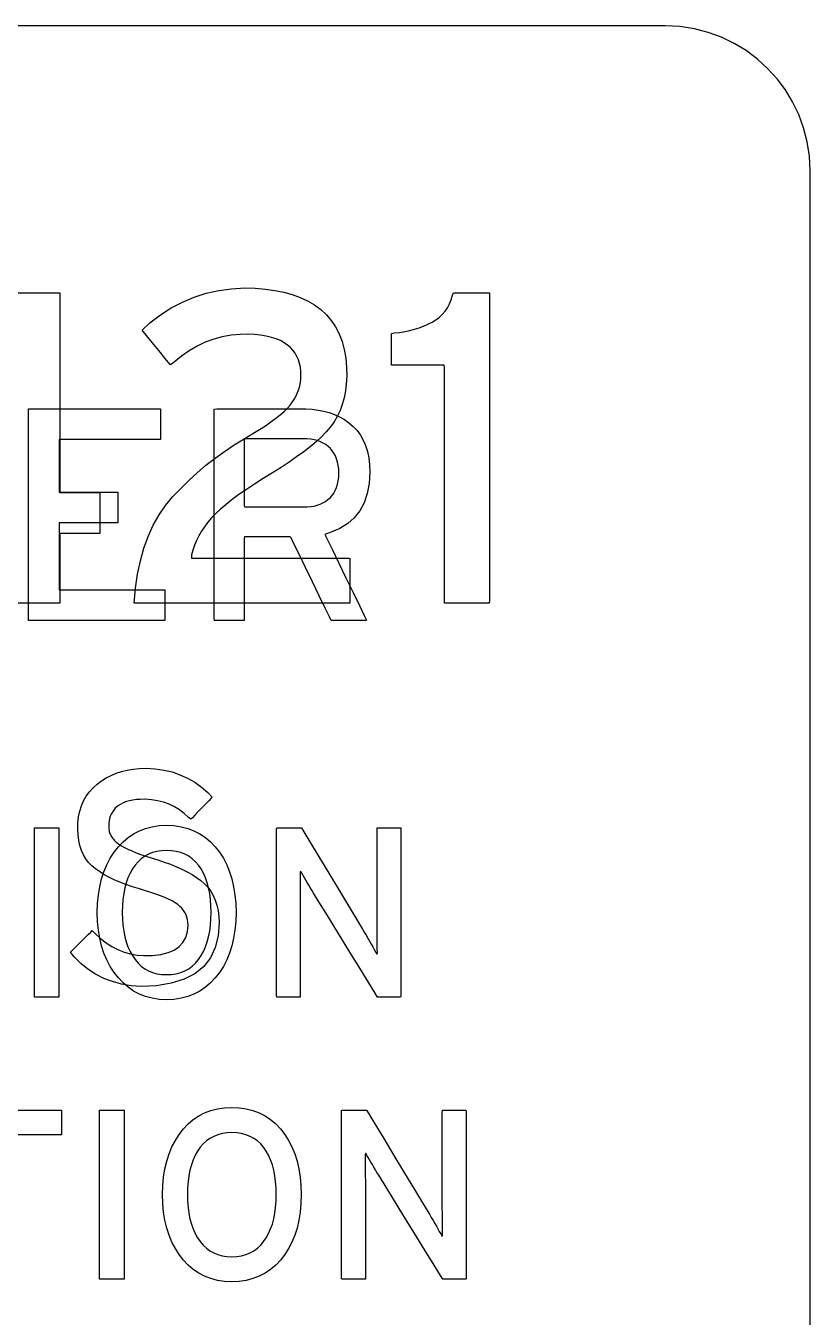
# Model space of a CAD drawing. Extents: x 1 to 47.7, y 0.2 to 35.
# Drawn here: x 19.326 to 19.867, y 13.585 to 14.475 of the extents above; entities that cross this region are included whole.
import ezdxf

# ---------------------------------------------------------------- set-up
doc = ezdxf.new("R2010")
doc.units = 0
doc.header["$MEASUREMENT"] = 0
doc.layers.add('4_1__5U__UP_TO_TWO_IO_BOAR', color=7, linetype='CONTINUOUS')
doc.layers.add('5_1___24__TARGET_LEDS___12', color=7, linetype='CONTINUOUS')

msp = doc.modelspace()

# ---------------------------------------------------------------- linework, layer by layer
at = {"layer": '4_1__5U__UP_TO_TWO_IO_BOAR'}
for points in [[(19.40104, 14.07663), (19.40193, 14.08688), (19.40333, 14.09661), (19.40525, 14.10581), (19.40769, 14.11449), (19.41064, 14.12265), (19.41412, 14.13029), (19.41811, 14.1374), (19.42262, 14.14399), (19.42765, 14.15004), (19.43301, 14.15575), (19.43859, 14.16125), (19.4444, 14.16654), (19.45043, 14.17163), (19.45668, 14.17651), (19.46315, 14.18119), (19.46985, 14.18566), (19.47676, 14.18993), (19.4828, 14.19347), (19.48726, 14.19624), (19.49138, 14.19893), (19.49513, 14.20152), (19.49853, 14.20403), (19.50157, 14.20644), (19.50426, 14.20877), (19.50659, 14.21101), (19.50856, 14.21316), (19.51013, 14.21528), (19.51147, 14.21743), (19.51263, 14.21962), (19.51362, 14.22185), (19.51443, 14.22412), (19.51507, 14.22643), (19.51553, 14.22878), (19.51581, 14.23117), (19.51592, 14.23359), (19.51583, 14.23647), (19.51551, 14.23925), (19.51495, 14.24189), (19.51417, 14.24437), (19.51315, 14.2467), (19.51189, 14.24888), (19.51041, 14.25091), (19.50869, 14.25279), (19.50673, 14.25452), (19.5044, 14.25613), (19.50176, 14.25755), (19.4988, 14.25877), (19.49554, 14.25979), (19.49196, 14.26061), (19.48807, 14.26124), (19.48387, 14.26167), (19.47936, 14.2619), (19.47406, 14.26187), (19.46781, 14.26129), (19.46171, 14.2602), (19.45577, 14.25858), (19.44998, 14.25643), (19.44436, 14.25376), (19.43889, 14.25057), (19.43358, 14.24686), (19.42843, 14.24262), (19.42596, 14.24085), (19.42454, 14.24259), (19.42213, 14.24556), (19.41907, 14.24931), (19.41572, 14.25343), (19.41243, 14.25748), (19.40955, 14.26102), (19.40743, 14.26363), (19.40642, 14.26487), (19.41182, 14.26972), (19.41904, 14.27526), (19.42654, 14.28008), (19.4343, 14.28418), (19.44234, 14.28755), (19.45064, 14.29021), (19.45922, 14.29215), (19.46806, 14.29336), (19.47717, 14.29386), (19.48446, 14.29367), (19.49138, 14.29313), (19.49794, 14.29222), (19.50412, 14.29094), (19.50994, 14.2893), (19.51539, 14.2873), (19.52048, 14.28493), (19.52519, 14.2822), (19.52954, 14.27907), (19.53344, 14.27545), (19.53686, 14.27144), (19.53981, 14.26704), (19.54229, 14.26225), (19.54428, 14.25707), (19.5458, 14.25149), (19.54685, 14.24553), (19.54742, 14.23917), (19.54749, 14.23307), (19.5472, 14.22786), (19.54659, 14.22288), (19.54566, 14.21814), (19.54442, 14.21365), (19.54286, 14.20939), (19.54099, 14.20538), (19.5388, 14.2016), (19.5363, 14.19807), (19.53339, 14.19471), (19.53005, 14.19133), (19.52634, 14.1879), (19.52226, 14.18443), (19.5178, 14.18092), (19.51296, 14.17736), (19.50775, 14.17376), (19.50217, 14.17012), (19.49621, 14.16644), (19.48982, 14.16254), (19.48383, 14.15873), (19.47828, 14.15503), (19.47318, 14.15146), (19.46853, 14.14801), (19.46431, 14.14467), (19.46055, 14.14146), (19.45723, 14.13837), (19.45436, 14.13539), (19.4518, 14.13237), (19.44948, 14.1293), (19.44739, 14.12618), (19.44553, 14.12302), (19.4439, 14.11981), (19.44251, 14.11655), (19.44135, 14.11325), (19.44042, 14.1099), (19.44039, 14.10765), (19.44675, 14.10765), (19.45906, 14.10765), (19.47537, 14.10765), (19.49374, 14.10765), (19.51221, 14.10765), (19.52884, 14.10765), (19.54169, 14.10765), (19.54881, 14.10765), (19.54963, 14.10729), (19.54963, 14.10507), (19.54963, 14.10129), (19.54963, 14.0965), (19.54963, 14.09125), (19.54963, 14.0861), (19.54963, 14.08158), (19.54963, 14.07826), (19.54963, 14.07668), (19.54634, 14.07663), (19.53381, 14.07663), (19.51441, 14.07663), (19.49075, 14.07663), (19.46549, 14.07663), (19.44125, 14.07663), (19.42067, 14.07663), (19.40639, 14.07663)], [(19.61496, 14.07663), (19.61496, 14.0829), (19.61496, 14.09959), (19.61496, 14.12348), (19.61496, 14.15138), (19.61496, 14.18009), (19.61496, 14.20639), (19.61496, 14.22708), (19.61496, 14.23896), (19.6146, 14.24059), (19.61194, 14.24059), (19.6073, 14.24059), (19.60141, 14.24059), (19.59498, 14.24059), (19.58873, 14.24059), (19.58338, 14.24059), (19.57964, 14.24059), (19.57823, 14.24059), (19.57823, 14.24144), (19.57823, 14.24369), (19.57823, 14.2469), (19.57823, 14.25066), (19.57823, 14.25453), (19.57823, 14.25807), (19.57823, 14.26085), (19.57823, 14.26245), (19.58014, 14.26283), (19.58385, 14.26326), (19.58744, 14.26383), (19.5909, 14.26454), (19.59423, 14.2654), (19.59743, 14.2664), (19.60051, 14.26755), (19.60345, 14.26885), (19.60627, 14.27028), (19.60887, 14.27183), (19.61124, 14.2736), (19.61338, 14.27559), (19.61527, 14.27779), (19.61693, 14.28022), (19.61835, 14.28286), (19.61954, 14.28572), (19.62049, 14.2888), (19.62113, 14.29043), (19.62295, 14.29043), (19.62611, 14.29043), (19.63014, 14.29043), (19.63453, 14.29043), (19.6388, 14.29043), (19.64246, 14.29043), (19.64501, 14.29043), (19.64597, 14.29043), (19.64597, 14.28224), (19.64597, 14.26049), (19.64597, 14.22933), (19.64597, 14.19295), (19.64597, 14.15552), (19.64597, 14.12123), (19.64597, 14.09425), (19.64597, 14.07876), (19.64566, 14.07663), (19.64341, 14.07663), (19.6395, 14.07663), (19.63453, 14.07663), (19.6291, 14.07663), (19.62382, 14.07663), (19.61931, 14.07663), (19.61615, 14.07663)], [(19.47118, 13.86344), (19.47097, 13.85723), (19.47042, 13.85132), (19.46952, 13.84571), (19.46828, 13.84041), (19.46669, 13.8354), (19.46476, 13.83069), (19.46248, 13.82628), (19.45986, 13.82217), (19.45687, 13.81833), (19.45358, 13.81487), (19.45003, 13.81186), (19.44623, 13.8093), (19.44215, 13.80719), (19.43782, 13.80552), (19.43323, 13.8043), (19.42837, 13.80354), (19.42326, 13.80322), (19.41818, 13.80354), (19.41337, 13.8043), (19.40883, 13.80552), (19.40455, 13.80719), (19.40053, 13.8093), (19.39678, 13.81186), (19.3933, 13.81487), (19.39008, 13.81833), (19.3871, 13.82217), (19.38441, 13.82628), (19.38208, 13.83069), (19.3801, 13.8354), (19.37847, 13.84041), (19.3772, 13.84571), (19.37628, 13.85132), (19.37571, 13.85723), (19.3755, 13.86344), (19.37571, 13.86965), (19.37628, 13.87557), (19.3772, 13.88119), (19.37847, 13.88652), (19.3801, 13.89156), (19.38208, 13.89631), (19.38441, 13.90076), (19.3871, 13.90492), (19.39008, 13.90876), (19.3933, 13.91217), (19.39678, 13.91513), (19.40053, 13.91765), (19.40455, 13.91972), (19.40883, 13.92135), (19.41337, 13.92254), (19.41818, 13.92328), (19.42326, 13.92358), (19.42837, 13.92328), (19.43323, 13.92254), (19.43782, 13.92135), (19.44215, 13.91972), (19.44623, 13.91765), (19.45003, 13.91513), (19.45358, 13.91217), (19.45687, 13.90876), (19.45986, 13.90492), (19.46248, 13.90076), (19.46476, 13.89631), (19.46669, 13.89156), (19.46828, 13.88652), (19.46952, 13.88119), (19.47042, 13.87557), (19.47097, 13.86965)], [(19.56877, 13.80509), (19.56712, 13.80776), (19.56274, 13.81488), (19.55643, 13.82513), (19.54901, 13.83717), (19.5413, 13.8497), (19.53412, 13.86137), (19.52828, 13.87086), (19.52459, 13.87684), (19.52342, 13.87877), (19.52232, 13.88059), (19.52126, 13.88237), (19.52024, 13.88409), (19.51925, 13.88577), (19.51829, 13.88739), (19.51737, 13.88896), (19.51649, 13.89048), (19.51564, 13.89194), (19.51529, 13.891), (19.51529, 13.88819), (19.5153, 13.8853), (19.51531, 13.88231), (19.51533, 13.87924), (19.51535, 13.87607), (19.51538, 13.87282), (19.51541, 13.86948), (19.51544, 13.86604), (19.51545, 13.86391), (19.51545, 13.85848), (19.51545, 13.85031), (19.51545, 13.8405), (19.51545, 13.83014), (19.51545, 13.82032), (19.51545, 13.81215), (19.51545, 13.80673), (19.51544, 13.80509), (19.51468, 13.80509), (19.51296, 13.80509), (19.51058, 13.80509), (19.50785, 13.80509), (19.50505, 13.80509), (19.50248, 13.80509), (19.50045, 13.80509), (19.49924, 13.80509), (19.49904, 13.80591), (19.49904, 13.81346), (19.49904, 13.82721), (19.49904, 13.84504), (19.49904, 13.86483), (19.49904, 13.88447), (19.49904, 13.90184), (19.49904, 13.91484), (19.49904, 13.92134), (19.49937, 13.92171), (19.50078, 13.92171), (19.50302, 13.92171), (19.50577, 13.92171), (19.50872, 13.92171), (19.51156, 13.92171), (19.51398, 13.92171), (19.51566, 13.92171), (19.51629, 13.92171), (19.51786, 13.91911), (19.52204, 13.91218), (19.52805, 13.90221), (19.53513, 13.89048), (19.54248, 13.8783), (19.54933, 13.86694), (19.5549, 13.85771), (19.55841, 13.85188), (19.5596, 13.84989), (19.56086, 13.84773), (19.56207, 13.84564), (19.56323, 13.84362), (19.56434, 13.84168), (19.56539, 13.83982), (19.56639, 13.83803), (19.56734, 13.83631), (19.56825, 13.83467), (19.56859, 13.83561), (19.56856, 13.8385), (19.56853, 13.84147), (19.56851, 13.84452), (19.56849, 13.84766), (19.56847, 13.85088), (19.56846, 13.85418), (19.56846, 13.85756), (19.56845, 13.86102), (19.56845, 13.86315), (19.56845, 13.86855), (19.56845, 13.87669), (19.56845, 13.88645), (19.56845, 13.89677), (19.56845, 13.90654), (19.56845, 13.91467), (19.56845, 13.92007), (19.56847, 13.92171), (19.56923, 13.92171), (19.57094, 13.92171), (19.57332, 13.92171), (19.57606, 13.92171), (19.57886, 13.92171), (19.58142, 13.92171), (19.58346, 13.92171), (19.58466, 13.92171), (19.58487, 13.92089), (19.58487, 13.91333), (19.58487, 13.89958), (19.58487, 13.88175), (19.58487, 13.86196), (19.58487, 13.84232), (19.58487, 13.82495), (19.58487, 13.81195), (19.58487, 13.80546), (19.58456, 13.80509), (19.58324, 13.80509), (19.58115, 13.80509), (19.57858, 13.80509), (19.57583, 13.80509), (19.57318, 13.80509), (19.57092, 13.80509), (19.56935, 13.80509)], [(19.45395, 13.86344), (19.45385, 13.86802), (19.45352, 13.87236), (19.45299, 13.87647), (19.45224, 13.88034), (19.45128, 13.88398), (19.4501, 13.88738), (19.44871, 13.89054), (19.4471, 13.89346), (19.44528, 13.89611), (19.44324, 13.89844), (19.44099, 13.90045), (19.43854, 13.90217), (19.43589, 13.90358), (19.43304, 13.90468), (19.42998, 13.90548), (19.42672, 13.90598), (19.42326, 13.90617), (19.41987, 13.90598), (19.41667, 13.90548), (19.41367, 13.90468), (19.41086, 13.90358), (19.40824, 13.90217), (19.40582, 13.90045), (19.4036, 13.89844), (19.40156, 13.89611), (19.39972, 13.89346), (19.39808, 13.89054), (19.39666, 13.88738), (19.39546, 13.88398), (19.39448, 13.88034), (19.39371, 13.87647), (19.39316, 13.87236), (19.39284, 13.86802), (19.39273, 13.86344), (19.39284, 13.85891), (19.39316, 13.85462), (19.39371, 13.85055), (19.39448, 13.84672), (19.39546, 13.84313), (19.39666, 13.83976), (19.39808, 13.83663), (19.39972, 13.83373), (19.40156, 13.83102), (19.4036, 13.82859), (19.40582, 13.82647), (19.40824, 13.82469), (19.41086, 13.82322), (19.41367, 13.82209), (19.41667, 13.82127), (19.41987, 13.82079), (19.42326, 13.82062), (19.42672, 13.82079), (19.42998, 13.82127), (19.43304, 13.82209), (19.43589, 13.82322), (19.43854, 13.82469), (19.44099, 13.82647), (19.44324, 13.82859), (19.44528, 13.83102), (19.4471, 13.83373), (19.44871, 13.83663), (19.4501, 13.83976), (19.45128, 13.84313), (19.45224, 13.84672), (19.45299, 13.85055), (19.45352, 13.85462), (19.45385, 13.85891)], [(19.5161, 13.66899), (19.51589, 13.66279), (19.51534, 13.65688), (19.51444, 13.65127), (19.5132, 13.64596), (19.51161, 13.64095), (19.50968, 13.63624), (19.5074, 13.63183), (19.50478, 13.62772), (19.50179, 13.62388), (19.4985, 13.62042), (19.49496, 13.61742), (19.49115, 13.61485), (19.48708, 13.61274), (19.48274, 13.61108), (19.47815, 13.60986), (19.4733, 13.60909), (19.46818, 13.60877), (19.4631, 13.60909), (19.45829, 13.60986), (19.45375, 13.61108), (19.44947, 13.61274), (19.44545, 13.61485), (19.4417, 13.61742), (19.43822, 13.62042), (19.43501, 13.62388), (19.43202, 13.62772), (19.42934, 13.63183), (19.427, 13.63624), (19.42502, 13.64095), (19.42339, 13.64596), (19.42212, 13.65127), (19.4212, 13.65688), (19.42063, 13.66279), (19.42042, 13.66899), (19.42063, 13.6752), (19.4212, 13.68112), (19.42212, 13.68675), (19.42339, 13.69208), (19.42502, 13.69712), (19.427, 13.70186), (19.42934, 13.70632), (19.43202, 13.71048), (19.43501, 13.71432), (19.43822, 13.71772), (19.4417, 13.72068), (19.44545, 13.7232), (19.44947, 13.72528), (19.45375, 13.72691), (19.45829, 13.72809), (19.4631, 13.72883), (19.46818, 13.72913), (19.4733, 13.72883), (19.47815, 13.72809), (19.48274, 13.72691), (19.48708, 13.72528), (19.49115, 13.7232), (19.49496, 13.72068), (19.4985, 13.71772), (19.50179, 13.71432), (19.50478, 13.71048), (19.5074, 13.70632), (19.50968, 13.70186), (19.51161, 13.69712), (19.5132, 13.69208), (19.51444, 13.68675), (19.51534, 13.68112), (19.51589, 13.6752)], [(19.61369, 13.61064), (19.61205, 13.61331), (19.60766, 13.62043), (19.60135, 13.63068), (19.59394, 13.64273), (19.58623, 13.65525), (19.57904, 13.66692), (19.5732, 13.67641), (19.56952, 13.6824), (19.56834, 13.68432), (19.56725, 13.68615), (19.56619, 13.68793), (19.56516, 13.68965), (19.56417, 13.69132), (19.56322, 13.69294), (19.5623, 13.69451), (19.56141, 13.69603), (19.56056, 13.6975), (19.56021, 13.69655), (19.56021, 13.69375), (19.56022, 13.69085), (19.56024, 13.68787), (19.56025, 13.68479), (19.56027, 13.68163), (19.5603, 13.67838), (19.56033, 13.67503), (19.56037, 13.6716), (19.56037, 13.66946), (19.56037, 13.66403), (19.56037, 13.65587), (19.56037, 13.64605), (19.56037, 13.63569), (19.56037, 13.62588), (19.56037, 13.61771), (19.56037, 13.61228), (19.56036, 13.61064), (19.5596, 13.61064), (19.55788, 13.61064), (19.55551, 13.61064), (19.55277, 13.61064), (19.54997, 13.61064), (19.5474, 13.61064), (19.54537, 13.61064), (19.54416, 13.61064), (19.54396, 13.61146), (19.54396, 13.61902), (19.54396, 13.63277), (19.54396, 13.65059), (19.54396, 13.67039), (19.54396, 13.69003), (19.54396, 13.7074), (19.54396, 13.72039), (19.54396, 13.72689), (19.54429, 13.72726), (19.5457, 13.72726), (19.54794, 13.72726), (19.55069, 13.72726), (19.55364, 13.72726), (19.55649, 13.72726), (19.5589, 13.72726), (19.56058, 13.72726), (19.56121, 13.72726), (19.56278, 13.72466), (19.56696, 13.71773), (19.57298, 13.70776), (19.58005, 13.69604), (19.5874, 13.68385), (19.59425, 13.6725), (19.59982, 13.66326), (19.60333, 13.65744), (19.60452, 13.65545), (19.60578, 13.65328), (19.60699, 13.65119), (19.60815, 13.64918), (19.60926, 13.64724), (19.61031, 13.64537), (19.61131, 13.64358), (19.61227, 13.64187), (19.61317, 13.64023), (19.61352, 13.64116), (19.61348, 13.64405), (19.61345, 13.64703), (19.61343, 13.65008), (19.61341, 13.65322), (19.61339, 13.65643), (19.61338, 13.65973), (19.61338, 13.66311), (19.61338, 13.66657), (19.61338, 13.66871), (19.61338, 13.67411), (19.61338, 13.68224), (19.61338, 13.69201), (19.61338, 13.70232), (19.61338, 13.71209), (19.61338, 13.72023), (19.61338, 13.72563), (19.61339, 13.72726), (19.61415, 13.72726), (19.61587, 13.72726), (19.61824, 13.72726), (19.62098, 13.72726), (19.62378, 13.72726), (19.62634, 13.72726), (19.62838, 13.72726), (19.62959, 13.72726), (19.62979, 13.72644), (19.62979, 13.71889), (19.62979, 13.70514), (19.62979, 13.68731), (19.62979, 13.66752), (19.62979, 13.64788), (19.62979, 13.6305), (19.62979, 13.61751), (19.62979, 13.61101), (19.62948, 13.61064), (19.62816, 13.61064), (19.62608, 13.61064), (19.62351, 13.61064), (19.62075, 13.61064), (19.6181, 13.61064), (19.61584, 13.61064), (19.61428, 13.61064)], [(19.49887, 13.66899), (19.49877, 13.67358), (19.49845, 13.67792), (19.49791, 13.68203), (19.49716, 13.6859), (19.4962, 13.68953), (19.49502, 13.69293), (19.49363, 13.69609), (19.49203, 13.69902), (19.4902, 13.70167), (19.48816, 13.70399), (19.48591, 13.70601), (19.48347, 13.70772), (19.48082, 13.70913), (19.47796, 13.71024), (19.47491, 13.71104), (19.47164, 13.71153), (19.46818, 13.71172), (19.46479, 13.71153), (19.46159, 13.71104), (19.45859, 13.71024), (19.45578, 13.70913), (19.45316, 13.70772), (19.45074, 13.70601), (19.44852, 13.70399), (19.44649, 13.70167), (19.44464, 13.69902), (19.443, 13.69609), (19.44158, 13.69293), (19.44038, 13.68953), (19.4394, 13.6859), (19.43863, 13.68203), (19.43809, 13.67792), (19.43776, 13.67358), (19.43765, 13.66899), (19.43776, 13.66447), (19.43809, 13.66017), (19.43863, 13.65611), (19.4394, 13.65228), (19.44038, 13.64868), (19.44158, 13.64532), (19.443, 13.64218), (19.44464, 13.63928), (19.44649, 13.63658), (19.44852, 13.63414), (19.45074, 13.63203), (19.45316, 13.63024), (19.45578, 13.62878), (19.45859, 13.62764), (19.46159, 13.62683), (19.46479, 13.62634), (19.46818, 13.62618), (19.47164, 13.62634), (19.47491, 13.62683), (19.47796, 13.62764), (19.48082, 13.62878), (19.48347, 13.63024), (19.48591, 13.63203), (19.48816, 13.63414), (19.4902, 13.63658), (19.49203, 13.63928), (19.49363, 13.64218), (19.49502, 13.64532), (19.4962, 13.64868), (19.49716, 13.65228), (19.49791, 13.65611), (19.49845, 13.66017), (19.49877, 13.66447)]]:
    msp.add_lwpolyline(points, close=True, dxfattribs=at)
for points in [[(19.34972, 14.12467), (19.34972, 14.07663), (19.31961, 14.07663), (19.31961, 14.12364), (19.20748, 14.12364), (19.20748, 14.15422), (19.3142, 14.29043), (19.34972, 14.29043), (19.34972, 14.15285), (19.37717, 14.15285), (19.37717, 14.12467), (19.34972, 14.12467)], [(19.33213, 13.80509), (19.33213, 13.92171), (19.34903, 13.92171), (19.34903, 13.80509), (19.33213, 13.80509)], [(19.31786, 13.71018), (19.31786, 13.61064), (19.30096, 13.61064), (19.30096, 13.71018), (19.268, 13.71018), (19.268, 13.72726), (19.35086, 13.72726), (19.35086, 13.71018), (19.31786, 13.71018)], [(19.37705, 13.61064), (19.37705, 13.72726), (19.39395, 13.72726), (19.39395, 13.61064), (19.37705, 13.61064)]]:
    msp.add_lwpolyline(points, dxfattribs=at)
at = {"layer": '5_1___24__TARGET_LEDS___12'}
for points in [[(19.86697, 13.55026), (19.86697, 13.59614), (19.86697, 13.64102), (19.86697, 13.68487), (19.86697, 13.72767), (19.86697, 13.76938), (19.86697, 13.80997), (19.86697, 13.84942), (19.86697, 13.88769), (19.86697, 13.92475), (19.86697, 13.96057), (19.86697, 13.99513), (19.86697, 14.02839), (19.86697, 14.06032), (19.86697, 14.09089), (19.86697, 14.12007), (19.86697, 14.14784), (19.86697, 14.17415), (19.86697, 14.19899), (19.86697, 14.22232), (19.86697, 14.2441), (19.86697, 14.26432), (19.86697, 14.28294), (19.86697, 14.29993), (19.86697, 14.31526), (19.86697, 14.3289), (19.86697, 14.34082), (19.86697, 14.35098), (19.86697, 14.35937), (19.86697, 14.36594), (19.86697, 14.37068), (19.86697, 14.37354), (19.86697, 14.3745), (19.86645, 14.38471), (19.86493, 14.39463), (19.86247, 14.40421), (19.8591, 14.41339), (19.85488, 14.42214), (19.84987, 14.43038), (19.84411, 14.43808), (19.83765, 14.44519), (19.83055, 14.45165), (19.82285, 14.45741), (19.81461, 14.46243), (19.80587, 14.46665), (19.79668, 14.47001), (19.78711, 14.47248), (19.77719, 14.474), (19.76698, 14.47452), (19.76635, 14.47452), (19.76448, 14.47452), (19.76137, 14.47452), (19.75703, 14.47452), (19.75148, 14.47452), (19.74472, 14.47452), (19.73676, 14.47452), (19.72762, 14.47452), (19.71729, 14.47452), (19.7058, 14.47452), (19.69315, 14.47452), (19.67936, 14.47452), (19.66442, 14.47452), (19.64836, 14.47452), (19.63117, 14.47452), (19.61288, 14.47452), (19.59349, 14.47452), (19.57301, 14.47452), (19.55145, 14.47452), (19.52882, 14.47452), (19.50513, 14.47452), (19.48039, 14.47452), (19.45461, 14.47452), (19.4278, 14.47452), (19.39997, 14.47452), (19.37113, 14.47452), (19.34129, 14.47452), (19.31045, 14.47452)], [(19.32803, 14.06469), (19.32803, 14.21046), (19.41903, 14.21046), (19.41903, 14.18931), (19.34918, 14.18931), (19.34918, 14.15308), (19.38974, 14.15308), (19.38974, 14.13194), (19.34918, 14.13194), (19.34918, 14.08584), (19.42208, 14.08584), (19.42208, 14.06469), (19.32803, 14.06469)]]:
    msp.add_lwpolyline(points, dxfattribs=at)
for points in [[(19.56341, 14.16688), (19.56287, 14.15914), (19.56153, 14.15214), (19.55939, 14.14587), (19.55645, 14.14034), (19.5527, 14.13554), (19.54815, 14.13148), (19.5428, 14.12814), (19.53664, 14.12555), (19.53246, 14.12397), (19.53424, 14.12029), (19.53761, 14.11333), (19.54202, 14.1042), (19.54695, 14.09401), (19.55186, 14.08387), (19.5562, 14.0749), (19.55945, 14.06819), (19.56106, 14.06486), (19.56065, 14.06469), (19.5586, 14.06469), (19.55537, 14.06469), (19.55142, 14.06469), (19.5472, 14.06469), (19.54316, 14.06469), (19.53977, 14.06469), (19.53747, 14.06469), (19.53671, 14.06471), (19.53549, 14.06722), (19.53259, 14.0732), (19.52853, 14.08157), (19.52384, 14.09126), (19.51902, 14.10119), (19.5146, 14.1103), (19.51111, 14.11749), (19.50907, 14.12171), (19.50849, 14.12238), (19.50634, 14.12238), (19.50248, 14.12238), (19.49752, 14.12238), (19.49204, 14.12238), (19.48665, 14.12238), (19.48193, 14.12238), (19.47848, 14.12238), (19.47689, 14.12238), (19.47685, 14.12092), (19.47685, 14.11578), (19.47685, 14.10796), (19.47685, 14.09852), (19.47685, 14.08855), (19.47685, 14.07911), (19.47685, 14.07128), (19.47685, 14.06615), (19.47682, 14.06469), (19.47579, 14.06469), (19.47355, 14.06469), (19.47048, 14.06469), (19.46697, 14.06469), (19.46341, 14.06469), (19.46018, 14.06469), (19.45768, 14.06469), (19.45628, 14.06469), (19.45611, 14.06636), (19.45611, 14.07702), (19.45611, 14.09522), (19.45611, 14.11822), (19.45611, 14.14333), (19.45611, 14.16781), (19.45611, 14.18897), (19.45611, 14.20407), (19.45611, 14.21041), (19.45802, 14.21046), (19.46385, 14.21046), (19.47245, 14.21046), (19.48268, 14.21046), (19.49338, 14.21046), (19.5034, 14.21046), (19.51159, 14.21046), (19.51678, 14.21046), (19.51923, 14.21045), (19.52355, 14.21024), (19.52769, 14.20974), (19.53167, 14.20897), (19.53548, 14.20792), (19.53912, 14.20659), (19.54259, 14.20498), (19.54589, 14.20309), (19.54902, 14.20093), (19.55198, 14.19845), (19.55462, 14.19563), (19.55691, 14.19249), (19.55886, 14.18902), (19.56046, 14.18524), (19.56171, 14.18113), (19.56262, 14.1767), (19.56319, 14.17195)], [(19.54206, 14.16626), (19.54193, 14.16896), (19.54163, 14.17149), (19.54115, 14.17386), (19.5405, 14.17606), (19.53968, 14.1781), (19.53869, 14.17996), (19.53753, 14.18166), (19.53619, 14.1832), (19.53467, 14.1846), (19.53301, 14.18587), (19.53121, 14.18697), (19.52928, 14.18789), (19.52722, 14.18864), (19.52503, 14.18922), (19.5227, 14.18962), (19.52024, 14.18986), (19.51799, 14.18992), (19.51596, 14.18992), (19.51139, 14.18992), (19.50512, 14.18992), (19.49796, 14.18992), (19.49074, 14.18992), (19.48429, 14.18992), (19.47943, 14.18992), (19.47699, 14.18992), (19.47685, 14.18897), (19.47685, 14.18488), (19.47685, 14.17844), (19.47685, 14.17058), (19.47685, 14.16225), (19.47685, 14.1544), (19.47685, 14.14795), (19.47685, 14.14387), (19.47699, 14.14291), (19.47943, 14.14291), (19.48429, 14.14291), (19.49074, 14.14291), (19.49796, 14.14291), (19.50512, 14.14291), (19.51139, 14.14291), (19.51596, 14.14291), (19.51799, 14.14291), (19.5202, 14.14297), (19.52263, 14.14319), (19.52492, 14.14358), (19.52709, 14.14413), (19.52913, 14.14484), (19.53104, 14.14572), (19.53283, 14.14676), (19.53448, 14.14796), (19.53602, 14.14932), (19.53739, 14.15083), (19.53859, 14.15252), (19.53961, 14.15438), (19.54046, 14.15641), (19.54113, 14.15862), (19.54162, 14.16099), (19.54193, 14.16354)], [(19.45945, 13.85654), (19.45885, 13.84734), (19.45689, 13.83922), (19.45356, 13.83216), (19.44886, 13.82618), (19.44279, 13.82126), (19.43535, 13.81742), (19.42655, 13.81465), (19.41637, 13.81294), (19.40577, 13.81239), (19.39882, 13.81295), (19.39221, 13.81407), (19.38593, 13.81577), (19.37999, 13.81803), (19.37438, 13.82087), (19.36911, 13.82428), (19.36418, 13.82825), (19.35957, 13.8328), (19.35698, 13.83599), (19.35789, 13.8369), (19.35962, 13.83862), (19.36188, 13.84088), (19.36442, 13.84341), (19.36696, 13.84594), (19.36925, 13.84822), (19.371, 13.84997), (19.37197, 13.85093), (19.37412, 13.84888), (19.37781, 13.84546), (19.38164, 13.84248), (19.38562, 13.83993), (19.38975, 13.83782), (19.39402, 13.83614), (19.39843, 13.8349), (19.40298, 13.8341), (19.40769, 13.83373), (19.41367, 13.83387), (19.41937, 13.83456), (19.42431, 13.8358), (19.42849, 13.83758), (19.43192, 13.83992), (19.43459, 13.84281), (19.43652, 13.84624), (19.43768, 13.85022), (19.4381, 13.85475), (19.43802, 13.85675), (19.43776, 13.85854), (19.43732, 13.86025), (19.43671, 13.86188), (19.43592, 13.86343), (19.43495, 13.86491), (19.43381, 13.86632), (19.43248, 13.86765), (19.43097, 13.86891), (19.42914, 13.87015), (19.42704, 13.87137), (19.42467, 13.87259), (19.42203, 13.87379), (19.41913, 13.87497), (19.41595, 13.87615), (19.41251, 13.87731), (19.40879, 13.87845), (19.40451, 13.87969), (19.39971, 13.88116), (19.39521, 13.88271), (19.39099, 13.88434), (19.38707, 13.88604), (19.38343, 13.88781), (19.38009, 13.88967), (19.37703, 13.8916), (19.37426, 13.8936), (19.37177, 13.89566), (19.36956, 13.89792), (19.36763, 13.90043), (19.36598, 13.9032), (19.36462, 13.90624), (19.36354, 13.90953), (19.36275, 13.91308), (19.36224, 13.9169), (19.36202, 13.92097), (19.36213, 13.92523), (19.36259, 13.92932), (19.36339, 13.93319), (19.36454, 13.93685), (19.36603, 13.9403), (19.36786, 13.94354), (19.37004, 13.94656), (19.37256, 13.94938), (19.37542, 13.95198), (19.37843, 13.95424), (19.38162, 13.95623), (19.38499, 13.95796), (19.38854, 13.95942), (19.39228, 13.96062), (19.39619, 13.96156), (19.40029, 13.96224), (19.40458, 13.96265), (19.40921, 13.9628), (19.41542, 13.96245), (19.42137, 13.96161), (19.42707, 13.96027), (19.43252, 13.95842), (19.43772, 13.95608), (19.44266, 13.95324), (19.44736, 13.9499), (19.4518, 13.94606), (19.45477, 13.94297), (19.45396, 13.94212), (19.45232, 13.94042), (19.45013, 13.93814), (19.44764, 13.93556), (19.44512, 13.93295), (19.44283, 13.93058), (19.44104, 13.92872), (19.44, 13.92764), (19.43845, 13.92895), (19.43537, 13.93177), (19.4321, 13.93423), (19.42864, 13.93633), (19.42498, 13.93807), (19.42113, 13.93945), (19.41709, 13.94047), (19.41286, 13.94113), (19.40843, 13.94143), (19.40509, 13.94139), (19.40249, 13.9412), (19.40007, 13.94089), (19.39781, 13.94045), (19.39574, 13.93989), (19.39383, 13.93921), (19.3921, 13.9384), (19.39054, 13.93747), (19.38915, 13.93641), (19.38793, 13.93522), (19.38685, 13.93395), (19.38592, 13.93261), (19.38513, 13.93121), (19.38449, 13.92974), (19.38399, 13.92821), (19.38363, 13.92661), (19.38342, 13.92495), (19.38336, 13.92327), (19.38337, 13.92242), (19.38343, 13.92161), (19.38352, 13.92082), (19.38365, 13.92005), (19.38381, 13.91932), (19.38401, 13.91861), (19.38424, 13.91792), (19.38451, 13.91726), (19.38481, 13.91662), (19.38517, 13.91593), (19.38559, 13.91525), (19.38606, 13.91457), (19.38659, 13.91391), (19.38718, 13.91325), (19.38782, 13.9126), (19.38853, 13.91196), (19.38929, 13.91133), (19.39044, 13.91048), (19.39222, 13.90934), (19.39429, 13.90819), (19.39665, 13.90702), (19.39929, 13.90585), (19.40221, 13.90466), (19.40542, 13.90346), (19.40892, 13.90226), (19.4127, 13.90104), (19.41714, 13.8997), (19.42168, 13.89822), (19.42599, 13.89665), (19.43005, 13.895), (19.43388, 13.89326), (19.43747, 13.89144), (19.44082, 13.88954), (19.44393, 13.88755), (19.4468, 13.88548), (19.44941, 13.88327), (19.45172, 13.88081), (19.45373, 13.8781), (19.45544, 13.87514), (19.45684, 13.87192), (19.45795, 13.86846), (19.45875, 13.86474), (19.45925, 13.86076)]]:
    msp.add_lwpolyline(points, close=True, dxfattribs=at)

doc.saveas('drawing.dxf')
